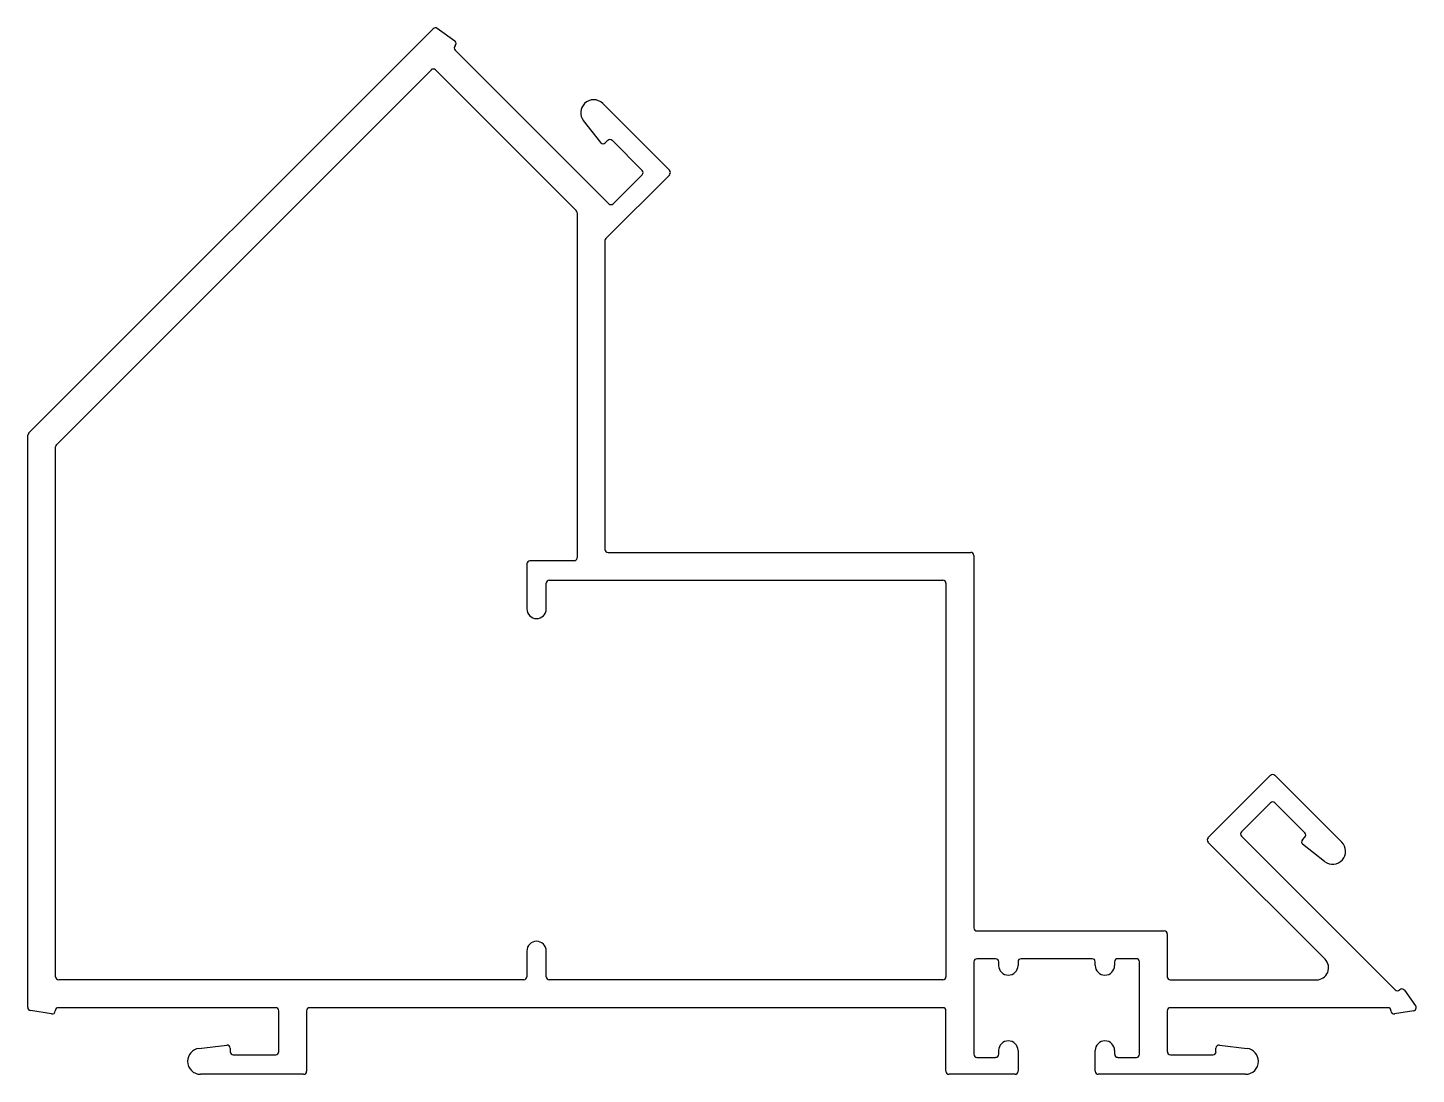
# Model space of a CAD drawing. Header units: inches. Extents: x -51 to 64, y 0 to 86.
import ezdxf

# ---------------------------------------------------------------- set-up
doc = ezdxf.new("R2010")
doc.units = ezdxf.units.IN
doc.header["$MEASUREMENT"] = 0
doc.layers.add('SILL', color=4, linetype='Continuous')

msp = doc.modelspace()

# ---------------------------------------------------------------- linework, layer by layer
at = {"layer": 'SILL', "color": 7}
for p, q in [((-50.45, 52.8), (-17.04, 86.2)), ((-16.72, 86.23), (-15.26, 85.19)), ((-15.23, 84.8), (-15.24, 84.79)), ((-15.24, 84.43), (-2.55, 71.74)), ((-48.15, 51.84), (-17.2, 82.79)), ((-16.85, 82.79), (-5.24, 71.18)), ((-3.05, 80.02), (2.47, 74.5)), ((-3.22, 76.79), (-4.64, 78.61)), ((-2.64, 76.98), (-2.85, 76.77)), ((0.2, 74.5), (-2.28, 76.98)), ((2.47, 74.14), (-2.8, 68.88)), ((-2.2, 71.74), (0.2, 74.14)), ((-5.17, 71), (-5.17, 42.5)), ((-2.87, 68.7), (-2.87, 43.2)), ((-50.52, 5.38), (-50.52, 52.62)), ((-48.22, 7.9), (-48.22, 51.67)), ((-2.62, 42.95), (27.33, 42.95)), ((27.58, 42.7), (27.58, 11.94)), ((-9.32, 42), (-9.32, 38.28)), ((-5.42, 42.25), (-9.07, 42.25)), ((-7.72, 38.28), (-7.72, 40.4)), ((-7.47, 40.65), (25.03, 40.65)), ((25.03, 40.65), (25.03, 40.65)), ((25.28, 40.4), (25.28, 7.9)), ((46.91, 19.38), (52.08, 24.54)), ((52.43, 24.54), (57.95, 19.02)), ((52.07, 22.27), (49.67, 19.87)), ((54.91, 19.79), (52.43, 22.27)), ((49.67, 19.52), (62.37, 6.82)), ((56.58, 9.36), (46.91, 19.02)), ((54.7, 19.22), (54.91, 19.43)), ((56.54, 17.42), (54.72, 18.85)), ((54.72, 18.85), (54.72, 18.85)), ((27.83, 11.69), (43.3, 11.69)), ((43.55, 11.44), (43.55, 7.9)), ((-9.32, 10.03), (-9.32, 7.9)), ((-7.72, 7.9), (-7.72, 10.03)), ((29.38, 9.39), (27.83, 9.39)), ((37.35, 9.39), (31.48, 9.39)), ((41, 9.39), (39.45, 9.39)), ((27.58, 9.14), (27.58, 1.5)), ((29.63, 8.84), (29.63, 9.14)), ((31.23, 9.14), (31.23, 8.84)), ((37.6, 8.84), (37.6, 9.14)), ((39.2, 9.14), (39.2, 8.84)), ((41.25, 1.5), (41.25, 9.14)), ((-9.57, 7.65), (-47.97, 7.65)), ((25.03, 7.65), (-7.47, 7.65)), ((43.8, 7.65), (55.87, 7.65)), ((62.72, 6.82), (62.74, 6.84)), ((63.13, 6.79), (64.05, 5.5)), ((-48.56, 4.84), (-50.31, 5.13)), ((-48.25, 5.1), (-48.25, 5.08)), ((-30.05, 5.35), (-48, 5.35)), ((-29.8, 1.71), (-29.8, 5.1)), ((-27.5, 5.1), (-27.5, 0.1)), ((25.03, 5.35), (-27.25, 5.35)), ((25.28, 0.1), (25.28, 5.1)), ((43.55, 5.1), (43.55, 1.71)), ((61.76, 5.35), (43.8, 5.35)), ((62.01, 5.08), (62.01, 5.1)), ((63.89, 5.1), (62.32, 4.84)), ((-36.39, 1.98), (-34.1, 2.26)), ((-33.81, 2.01), (-33.81, 1.71)), ((-33.56, 1.46), (-30.05, 1.46)), ((27.83, 1.25), (29.38, 1.25)), ((29.63, 1.51), (29.63, 1.81)), ((31.23, 1.81), (31.23, 0.1)), ((37.6, 0.1), (37.6, 1.81)), ((39.2, 1.81), (39.2, 1.51)), ((39.46, 1.25), (41, 1.25)), ((43.81, 1.46), (47.32, 1.46)), ((47.57, 1.71), (47.57, 2.01)), ((47.85, 2.26), (50.14, 1.98)), ((-27.75, -0.15), (-36.26, -0.15)), ((30.98, -0.15), (25.53, -0.15)), ((50.01, -0.15), (37.85, -0.15))]:
    msp.add_line(p, q, dxfattribs=at)
for centre, radius, start, end in [((-16.87, 86.02), 0.25, 54.4443, 135.0001), ((-15.41, 84.98), 0.254, 44.0976, 54.4442), ((-15.41, 84.98), 0.254, 315, 44.0976), ((-15.07, 84.61), 0.25, 135, 225), ((-17.03, 82.61), 0.25, 45, 135), ((-3.8, 79.26), 1.07, 45, 135), ((-3.8, 79.26), 1.07, 135, 218), ((-2.46, 76.8), 0.251, 45, 135), ((-3.03, 76.94), 0.251, 218, 225), ((-3.03, 76.94), 0.251, 225, 315), ((0.03, 74.32), 0.251, 315, 45), ((2.29, 74.32), 0.25, 315, 45), ((-5.42, 71), 0.25, 0, 45), ((-2.37, 71.92), 0.25, 225, 315), ((-2.62, 68.7), 0.25, 135.0002, 180.0001), ((-50.27, 52.62), 0.25, 135, 180), ((-47.97, 51.67), 0.25, 135, 180), ((-5.42, 42.5), 0.25, 270, 0), ((-2.62, 43.2), 0.25, 180, 270), ((27.33, 42.7), 0.25, 360, 90), ((-9.07, 42), 0.25, 90, 180), ((-7.47, 40.4), 0.25, 90, 180), ((25.03, 40.4), 0.25, 360, 90), ((-8.52, 38.28), 0.8, 180, 270.0001), ((-8.52, 38.28), 0.8, 270.0001, 359.9238), ((52.25, 24.36), 0.25, 45, 135), ((52.25, 22.1), 0.251, 45, 135), ((49.85, 19.7), 0.25, 135, 225), ((54.73, 19.61), 0.251, 315, 45), ((47.09, 19.2), 0.25, 135, 225), ((54.88, 19.04), 0.251, 135, 232), ((57.2, 18.26), 1.07, 232, 45), ((27.83, 11.94), 0.25, 180, 270), ((43.3, 11.44), 0.25, 360, 90), ((-8.52, 10.03), 0.8, 90, 180), ((-8.52, 10.03), 0.8, 360, 90), ((27.83, 9.14), 0.25, 90, 180), ((29.38, 9.14), 0.25, 360, 90), ((31.48, 9.14), 0.25, 90, 180), ((37.35, 9.14), 0.25, 360, 90), ((39.45, 9.14), 0.251, 90, 180), ((41, 9.14), 0.251, 360, 90), ((55.87, 8.65), 1, 270, 45), ((30.43, 8.84), 0.802, 180, 360), ((38.4, 8.84), 0.802, 180, 360), ((-47.97, 7.9), 0.25, 180, 270), ((-9.57, 7.9), 0.25, 270, 0), ((-7.47, 7.9), 0.25, 180, 270), ((25.03, 7.9), 0.25, 270, 0), ((43.8, 7.9), 0.25, 180, 270), ((62.91, 6.66), 0.25, 45, 135), ((62.54, 7), 0.25, 225, 315), ((62.91, 6.66), 0.25, 30.0001, 45), ((-50.27, 5.38), 0.254, 180, 225), ((-50.27, 5.38), 0.254, 225, 260.5558), ((-48.5, 5.08), 0.25, 255.0001, 0.0001), ((-48, 5.1), 0.25, 90, 180), ((-30.05, 5.1), 0.25, 360, 90), ((-27.25, 5.1), 0.25, 90, 180), ((25.03, 5.1), 0.25, 360, 90), ((43.8, 5.1), 0.25, 90, 180), ((61.76, 5.1), 0.25, 360, 90), ((62.26, 5.08), 0.25, 180.0001, 285), ((63.85, 5.35), 0.254, 279.4442, 315), ((63.85, 5.35), 0.254, 315, 35.5558), ((30.43, 1.81), 0.802, 0, 180), ((38.4, 1.81), 0.802, 0, 180), ((-36.26, 0.92), 1.07, 97, 180), ((-34.06, 2.01), 0.251, 0.0001, 97.0001), ((-33.56, 1.71), 0.251, 180, 270), ((-30.05, 1.71), 0.251, 270, 0), ((27.83, 1.5), 0.251, 180, 270), ((29.38, 1.51), 0.254, 270, 359.9999), ((39.46, 1.51), 0.254, 180, 270), ((41, 1.5), 0.251, 270, 0), ((43.81, 1.71), 0.251, 180, 270), ((47.32, 1.71), 0.251, 270, 0), ((47.82, 2.01), 0.251, 83.0001, 180.0001), ((50.01, 0.92), 1.07, 360, 83), ((-36.26, 0.92), 1.07, 180, 270), ((-27.75, 0.1), 0.25, 270, 0), ((25.53, 0.1), 0.25, 180, 270), ((30.98, 0.1), 0.25, 270, 0), ((37.85, 0.1), 0.25, 180, 270), ((50.01, 0.92), 1.07, 270, 360)]:
    msp.add_arc(centre, radius, start, end, dxfattribs=at)

doc.saveas('drawing.dxf')
